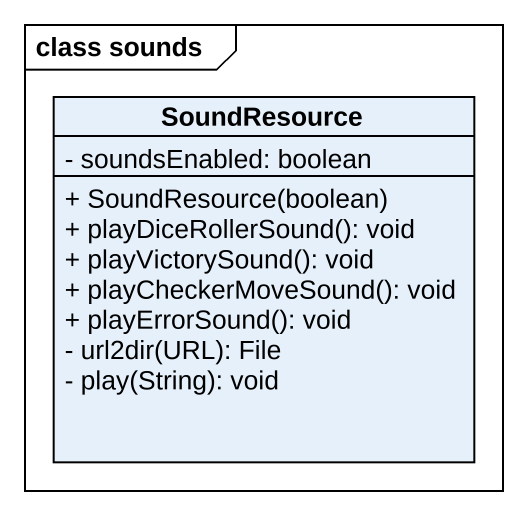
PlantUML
@startuml
mainframe class sounds
hide circle
hide empty members
skinparam classAttributeIconSize 0
class SoundResource {
  - soundsEnabled: boolean
  + SoundResource(boolean)
  + playDiceRollerSound(): void
  + playVictorySound(): void
  + playCheckerMoveSound(): void
  + playErrorSound(): void
  - url2dir(URL): File
  - play(String): void
}
@enduml
